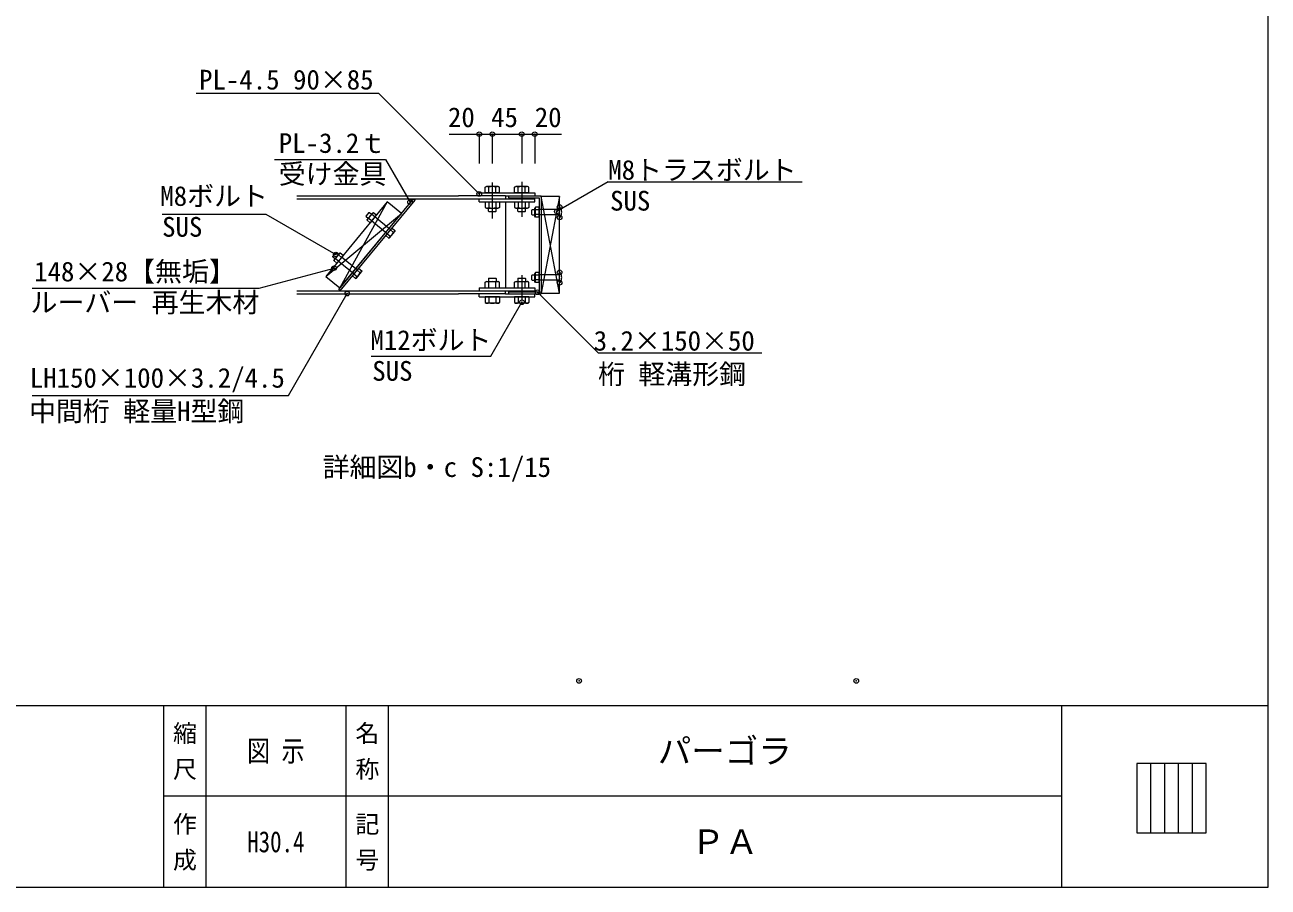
# Model space of a CAD drawing. Units: millimetres, scale not verified, with parts at other scales. Extents: x 187 to 5663, y 265 to 3998.
# Drawn here: x 2972 to 5663, y 265 to 2131 of the extents above; entities that cross this region are included whole.
import ezdxf
from ezdxf.enums import TextEntityAlignment as Align

# ---------------------------------------------------------------- set-up
doc = ezdxf.new("R2010")
doc.units = ezdxf.units.MM
doc.header["$LTSCALE"] = 20
doc.header["$PDMODE"] = 32
doc.header["$PDSIZE"] = 10
for name, color, linetype, lineweight in [('0_2', 7, 'Continuous', 13), ('_0-0_', 7, 'Continuous', 13), ('寸法', 1, 'Continuous', 13), ('本体', 7, 'Continuous', 13)]:
    doc.layers.add(name, color=color, linetype=linetype, lineweight=lineweight)
doc.styles.add('@ＭＳ ゴシック', font='')
doc.styles.add('ＭＳ ゴシック', font='')
doc.styles.get('@ＭＳ ゴシック').set_extended_font_data('@MS Gothic')
doc.styles.get('ＭＳ ゴシック').set_extended_font_data('MS Gothic')

msp = doc.modelspace()

# ---------------------------------------------------------------- linework, layer by layer
at = {"layer": '0_2'}
msp.add_line((5215.78, 461.2), (3271.88, 461.2), dxfattribs=at)
at = {"layer": '_0-0_', "color": 6}
msp.add_line((187.2, 657.78), (5663.46, 657.78), dxfattribs=at)
at = {"layer": '_0-0_'}
for p, q in [((3271.88, 657.78), (3271.88, 264.62)), ((3363.81, 657.78), (3363.81, 264.62)), ((3666.76, 657.78), (3666.76, 264.85)), ((3758.68, 657.78), (3758.68, 264.62)), ((5215.78, 657.78), (5215.78, 264.62))]:
    msp.add_line(p, q, dxfattribs=at)
at = {"layer": '_0-0_', "color": 6}
msp.add_lwpolyline([(5663.46, 3888.25), (187.2, 3888.25), (187.2, 264.62), (5663.46, 264.62)], close=True, dxfattribs=at)
at = {"layer": '寸法'}
for p, q in [((3342.76, 1983.68), (3737.29, 1983.68)), ((3737.29, 1983.68), (3955.56, 1765.4)), ((3890.6, 1894.7), (3983.9, 1894.7)), ((3955.62, 1894.7), (3955.62, 1831.07)), ((3983.9, 1894.7), (3983.9, 1831.07)), ((3983.9, 1894.7), (4047.53, 1894.7)), ((4047.53, 1894.7), (4047.53, 1831.07)), ((4047.53, 1894.7), (4133.54, 1894.7)), ((4075.81, 1894.7), (4075.81, 1831.07)), ((3512.18, 1840.07), (3752.4, 1840.07)), ((3752.4, 1840.07), (3805.8, 1747.58)), ((4234.9, 1791.38), (4123.84, 1727.25)), ((4234.9, 1791.38), (4654.4, 1791.38)), ((3268.92, 1721.48), (3493.89, 1721.48)), ((3493.89, 1721.48), (3645.09, 1634.18)), ((3478.91, 1561.03), (3641.34, 1604.56)), ((2988.09, 1561.03), (3478.91, 1561.03)), ((3542.42, 1329.17), (3669.68, 1549.58)), ((4212.81, 1421.47), (4081.81, 1552.48)), ((3980.52, 1413.82), (4048.12, 1530.9)), ((3721.35, 1413.82), (3980.52, 1413.82)), ((4212.81, 1421.47), (4567.07, 1421.47)), ((2987.74, 1329.17), (3542.42, 1329.17))]:
    msp.add_line(p, q, dxfattribs=at)
for p in [(3955.62, 1894.7), (4075.81, 1894.7), (4171.76, 711.02), (4771.76, 711.02)]:
    msp.add_point(p, dxfattribs=at)
at = {"layer": '本体'}
for p, q in [((3968.39, 1779.97), (3971.18, 1781.58)), ((3968.39, 1767.44), (3968.39, 1779.97)), ((3996.63, 1781.58), (3971.18, 1781.58)), ((3976.15, 1767.44), (3976.15, 1779.97)), ((3983.9, 1790.37), (3983.9, 1711.88)), ((3991.66, 1767.44), (3991.66, 1779.97)), ((3999.42, 1779.97), (3996.63, 1781.58)), ((3999.42, 1767.44), (3999.42, 1779.97)), ((4032.02, 1779.97), (4034.81, 1781.58)), ((4032.02, 1767.44), (4032.02, 1779.97)), ((4060.26, 1781.58), (4034.81, 1781.58)), ((4039.78, 1767.44), (4039.78, 1779.97)), ((4047.53, 1791.24), (4047.53, 1715.64)), ((4055.29, 1767.44), (4055.29, 1779.97)), ((4063.05, 1779.97), (4060.26, 1781.58)), ((4063.05, 1767.44), (4063.05, 1779.97)), ((3560.42, 1761.08), (3910.38, 1761.08)), ((3560.42, 1754.71), (4012.18, 1754.71)), ((3651.29, 1558.22), (3813.06, 1754.71)), ((3654.78, 1555.34), (3816.55, 1751.84)), ((3813.06, 1754.71), (3816.55, 1751.84)), ((4012.18, 1761.08), (3910.38, 1761.08)), ((3955.62, 1767.44), (3955.62, 1761.08)), ((3955.62, 1767.44), (4075.81, 1767.44)), ((3955.62, 1748.35), (3955.62, 1754.71)), ((3999.42, 1767.44), (3968.39, 1767.44)), ((4012.18, 1761.08), (4012.18, 1754.71)), ((4012.18, 1761.08), (4019.25, 1761.08)), ((4012.18, 1754.71), (4075.81, 1754.71)), ((4019.25, 1761.08), (4089.95, 1761.08)), ((4019.25, 1761.08), (4019.25, 1756.55)), ((4019.25, 1756.55), (4085.43, 1756.55)), ((4026.32, 1756.55), (4026.32, 1754.71)), ((4063.05, 1767.44), (4032.02, 1767.44)), ((4068.74, 1756.55), (4068.74, 1754.71)), ((4075.81, 1767.44), (4075.81, 1761.08)), ((4075.81, 1748.35), (4075.81, 1754.71)), ((4085.43, 1756.55), (4085.43, 1553.5)), ((4089.95, 1761.08), (4089.95, 1548.98)), ((4129.55, 1759.66), (4089.95, 1759.66)), ((4089.95, 1759.66), (4089.95, 1550.39)), ((4129.55, 1550.39), (4089.95, 1759.66)), ((4129.55, 1759.66), (4089.95, 1550.39)), ((4129.55, 1550.39), (4129.55, 1759.66)), ((3756.57, 1748.39), (3623.56, 1586.83)), ((3623.56, 1586.83), (3787.13, 1723.23)), ((3756.57, 1748.39), (3654.12, 1561.66)), ((3654.12, 1561.66), (3787.13, 1723.23)), ((3716.42, 1725.21), (3710.5, 1718.02)), ((3724.53, 1723.94), (3713.3, 1710.29)), ((3716.42, 1725.21), (3717.82, 1725.34)), ((3717.82, 1725.34), (3722.51, 1721.48)), ((3726.45, 1724.66), (3724.53, 1723.94)), ((3732.76, 1719.47), (3726.45, 1724.66)), ((3787.13, 1723.23), (3756.57, 1748.39)), ((3955.62, 1748.35), (4075.81, 1748.35)), ((3968.39, 1748.35), (3999.42, 1748.35)), ((3968.39, 1748.35), (3968.39, 1735.82)), ((3968.39, 1735.82), (3971.18, 1734.21)), ((3971.18, 1734.21), (3996.63, 1734.21)), ((3975.42, 1728.14), (3975.42, 1734.21)), ((3976.42, 1727.14), (3975.42, 1728.14)), ((3976.15, 1748.35), (3976.15, 1735.82)), ((3976.42, 1727.14), (3991.39, 1727.14)), ((3992.39, 1728.14), (3991.39, 1727.14)), ((3991.66, 1748.35), (3991.66, 1735.82)), ((3992.39, 1728.14), (3992.39, 1734.21)), ((3999.42, 1735.82), (3996.63, 1734.21)), ((3999.42, 1748.35), (3999.42, 1735.82)), ((4012.18, 1748.35), (4012.18, 1561.7)), ((4032.02, 1748.35), (4063.05, 1748.35)), ((4032.02, 1748.35), (4032.02, 1735.82)), ((4032.02, 1735.82), (4034.81, 1734.21)), ((4034.81, 1734.21), (4060.26, 1734.21)), ((4039.05, 1728.14), (4039.05, 1734.21)), ((4040.05, 1727.14), (4039.05, 1728.14)), ((4039.78, 1748.35), (4039.78, 1735.82)), ((4040.05, 1727.14), (4055.02, 1727.14)), ((4056.02, 1728.14), (4055.02, 1727.14)), ((4055.29, 1748.35), (4055.29, 1735.82)), ((4056.02, 1728.14), (4056.02, 1734.21)), ((4063.05, 1735.82), (4060.26, 1734.21)), ((4063.05, 1748.35), (4063.05, 1735.82)), ((4070.17, 1731.38), (4069.17, 1730.38)), ((4069.17, 1721.07), (4069.17, 1730.38)), ((4070.17, 1731.38), (4076.24, 1731.38)), ((4077.26, 1736.34), (4076.24, 1734.56)), ((4076.24, 1716.89), (4076.24, 1734.56)), ((4085.43, 1736.34), (4077.26, 1736.34)), ((4085.43, 1731.03), (4077.26, 1731.03)), ((4129.55, 1731.38), (4083.59, 1731.38)), ((4085.43, 1715.11), (4085.43, 1736.34)), ((4130.33, 1736.87), (4129.55, 1737.04)), ((4129.55, 1714.42), (4129.55, 1737.04)), ((4131.09, 1736.36), (4130.33, 1736.87)), ((4131.81, 1735.52), (4131.09, 1736.36)), ((4132.45, 1734.39), (4131.81, 1735.52)), ((4133.01, 1733), (4132.45, 1734.39)), ((4133.46, 1731.38), (4133.01, 1733)), ((4133.8, 1729.6), (4133.46, 1731.38)), ((4134, 1727.69), (4133.8, 1729.6)), ((4133.8, 1721.86), (4134, 1723.76)), ((4134.07, 1725.73), (4134, 1727.69)), ((4134, 1723.76), (4134.07, 1725.73)), ((3710.63, 1716.61), (3710.5, 1718.02)), ((3710.63, 1716.61), (3715.32, 1712.75)), ((3712.96, 1708.27), (3713.3, 1710.29)), ((3719.27, 1703.08), (3712.96, 1708.27)), ((3722.64, 1707.18), (3716.33, 1712.37)), ((3732.76, 1719.47), (3719.27, 1703.08)), ((3756.48, 1678.87), (3722.42, 1706.91)), ((3729.38, 1715.37), (3723.08, 1720.56)), ((3763.67, 1687.6), (3729.61, 1715.64)), ((4069.17, 1721.07), (4070.17, 1720.07)), ((4070.17, 1720.07), (4076.24, 1720.07)), ((4077.26, 1715.11), (4076.24, 1716.89)), ((4085.43, 1720.42), (4077.26, 1720.42)), ((4085.43, 1715.11), (4077.26, 1715.11)), ((4129.55, 1720.07), (4083.59, 1720.07)), ((4129.55, 1714.42), (4130.33, 1714.59)), ((4130.33, 1714.59), (4131.09, 1715.1)), ((4131.09, 1715.1), (4131.81, 1715.93)), ((4131.81, 1715.93), (4132.45, 1717.06)), ((4132.45, 1717.06), (4133.01, 1718.46)), ((4133.01, 1718.46), (4133.46, 1720.07)), ((4133.46, 1720.07), (4133.8, 1721.86)), ((3753.33, 1675.04), (3766.82, 1691.43)), ((3753.33, 1675.04), (3759.63, 1669.85)), ((3756.7, 1679.14), (3763, 1673.95)), ((3759.63, 1669.85), (3761.55, 1670.57)), ((3761.55, 1670.57), (3772.78, 1684.22)), ((3763.44, 1687.33), (3769.75, 1682.14)), ((3766.82, 1691.43), (3773.12, 1686.24)), ((3773.12, 1686.24), (3772.78, 1684.22)), ((3644.52, 1637.87), (3638.6, 1630.68)), ((3638.74, 1629.28), (3638.6, 1630.68)), ((3638.74, 1629.28), (3643.42, 1625.42)), ((3641.06, 1620.94), (3641.4, 1622.96)), ((3647.37, 1615.75), (3641.06, 1620.94)), ((3652.64, 1636.61), (3641.4, 1622.96)), ((3650.74, 1619.85), (3644.44, 1625.04)), ((3644.52, 1637.87), (3645.93, 1638.01)), ((3645.93, 1638.01), (3650.61, 1634.15)), ((3660.86, 1632.14), (3647.37, 1615.75)), ((3684.58, 1591.54), (3650.52, 1619.58)), ((3657.49, 1628.04), (3651.18, 1633.23)), ((3654.56, 1637.33), (3652.64, 1636.61)), ((3660.86, 1632.14), (3654.56, 1637.33)), ((3691.77, 1600.27), (3657.71, 1628.31)), ((3681.43, 1587.71), (3694.92, 1604.1)), ((3684.8, 1591.81), (3691.11, 1586.62)), ((3689.65, 1583.24), (3700.89, 1596.88)), ((3691.55, 1600), (3697.85, 1594.81)), ((3694.92, 1604.1), (3701.22, 1598.91)), ((3701.22, 1598.91), (3700.89, 1596.88)), ((4047.53, 1589.39), (4047.53, 1534.9)), ((4070.17, 1589.98), (4069.17, 1588.98)), ((4069.17, 1579.67), (4069.17, 1588.98)), ((4070.17, 1589.98), (4076.24, 1589.98)), ((4077.26, 1594.94), (4076.24, 1593.16)), ((4076.24, 1575.49), (4076.24, 1593.16)), ((4085.43, 1594.94), (4077.26, 1594.94)), ((4085.43, 1589.63), (4077.26, 1589.63)), ((4129.55, 1589.98), (4083.59, 1589.98)), ((4085.43, 1573.71), (4085.43, 1594.94)), ((4130.33, 1595.47), (4129.55, 1595.64)), ((4129.55, 1573.02), (4129.55, 1595.64)), ((4131.09, 1594.96), (4130.33, 1595.47)), ((4131.81, 1594.12), (4131.09, 1594.96)), ((4132.45, 1592.99), (4131.81, 1594.12)), ((4133.01, 1591.6), (4132.45, 1592.99)), ((4133.46, 1589.98), (4133.01, 1591.6)), ((4133.8, 1588.2), (4133.46, 1589.98)), ((4134, 1586.29), (4133.8, 1588.2)), ((3623.56, 1586.83), (3654.12, 1561.66)), ((3681.43, 1587.71), (3687.73, 1582.52)), ((3687.73, 1582.52), (3689.65, 1583.24)), ((3955.62, 1561.7), (3955.62, 1555.34)), ((3955.62, 1561.7), (4075.81, 1561.7)), ((3968.39, 1574.24), (3971.18, 1575.84)), ((3968.39, 1561.7), (3968.39, 1574.24)), ((3968.39, 1561.7), (3999.42, 1561.7)), ((3971.18, 1575.84), (3996.63, 1575.84)), ((3976.42, 1582.91), (3975.42, 1581.91)), ((3975.42, 1581.91), (3975.42, 1575.84)), ((3976.15, 1561.7), (3976.15, 1574.24)), ((3976.42, 1582.91), (3991.39, 1582.91)), ((3992.39, 1581.91), (3991.39, 1582.91)), ((3991.66, 1561.7), (3991.66, 1574.24)), ((3992.39, 1581.91), (3992.39, 1575.84)), ((3999.42, 1574.24), (3996.63, 1575.84)), ((3999.42, 1561.7), (3999.42, 1574.24)), ((4032.02, 1574.24), (4034.81, 1575.84)), ((4032.02, 1561.7), (4032.02, 1574.24)), ((4032.02, 1561.7), (4063.05, 1561.7)), ((4034.81, 1575.84), (4060.26, 1575.84)), ((4040.05, 1582.91), (4039.05, 1581.91)), ((4039.05, 1581.91), (4039.05, 1575.84)), ((4039.78, 1561.7), (4039.78, 1574.24)), ((4040.05, 1582.91), (4055.02, 1582.91)), ((4056.02, 1581.91), (4055.02, 1582.91)), ((4055.29, 1561.7), (4055.29, 1574.24)), ((4056.02, 1581.91), (4056.02, 1575.84)), ((4063.05, 1574.24), (4060.26, 1575.84)), ((4063.05, 1561.7), (4063.05, 1574.24)), ((4069.17, 1579.67), (4070.17, 1578.67)), ((4070.17, 1578.67), (4076.24, 1578.67)), ((4075.81, 1561.7), (4075.81, 1555.34)), ((4077.26, 1573.71), (4076.24, 1575.49)), ((4085.43, 1579.02), (4077.26, 1579.02)), ((4085.43, 1573.71), (4077.26, 1573.71)), ((4129.55, 1578.67), (4083.59, 1578.67)), ((4129.55, 1573.02), (4130.33, 1573.19)), ((4130.33, 1573.19), (4131.09, 1573.7)), ((4131.09, 1573.7), (4131.81, 1574.53)), ((4131.81, 1574.53), (4132.45, 1575.66)), ((4132.45, 1575.66), (4133.01, 1577.06)), ((4133.01, 1577.06), (4133.46, 1578.67)), ((4133.46, 1578.67), (4133.8, 1580.46)), ((4133.8, 1580.46), (4134, 1582.36)), ((4134.07, 1584.33), (4134, 1586.29)), ((4134, 1582.36), (4134.07, 1584.33)), ((3560.42, 1555.34), (4012.18, 1555.34)), ((3560.42, 1548.98), (3910.38, 1548.98)), ((3651.29, 1558.22), (3654.78, 1555.34)), ((4012.18, 1548.98), (3910.38, 1548.98)), ((3955.62, 1542.61), (3955.62, 1548.98)), ((3955.62, 1542.61), (4075.81, 1542.61)), ((3999.42, 1542.61), (3968.39, 1542.61)), ((3968.39, 1542.61), (3968.39, 1530.08)), ((3976.15, 1542.61), (3976.15, 1530.08)), ((3991.66, 1542.61), (3991.66, 1530.08)), ((3999.42, 1542.61), (3999.42, 1530.08)), ((4012.18, 1548.98), (4012.18, 1555.34)), ((4012.18, 1555.34), (4075.81, 1555.34)), ((4012.18, 1548.98), (4019.25, 1548.98)), ((4019.25, 1553.5), (4019.25, 1548.98)), ((4019.25, 1553.5), (4085.43, 1553.5)), ((4019.25, 1548.98), (4089.95, 1548.98)), ((4026.32, 1555.34), (4026.32, 1553.5)), ((4063.05, 1542.61), (4032.02, 1542.61)), ((4032.02, 1542.61), (4032.02, 1530.08)), ((4039.78, 1542.61), (4039.78, 1530.08)), ((4055.29, 1542.61), (4055.29, 1530.08)), ((4063.05, 1542.61), (4063.05, 1530.08)), ((4068.74, 1555.34), (4068.74, 1553.5)), ((4075.81, 1542.61), (4075.81, 1548.98)), ((4089.95, 1550.39), (4129.55, 1550.39)), ((3968.39, 1530.08), (3971.18, 1528.47)), ((3996.63, 1528.47), (3971.18, 1528.47)), ((3999.42, 1530.08), (3996.63, 1528.47)), ((4032.02, 1530.08), (4034.81, 1528.47)), ((4060.26, 1528.47), (4034.81, 1528.47)), ((4063.05, 1530.08), (4060.26, 1528.47)), ((5409.02, 532.32), (5409.02, 382.32)), ((5439.02, 532.32), (5439.02, 382.32)), ((5469.02, 532.32), (5469.02, 382.32)), ((5499.02, 532.32), (5499.02, 382.32))]:
    msp.add_line(p, q, dxfattribs=at)
msp.add_lwpolyline([(5379.02, 532.32), (5379.02, 382.32), (5529.02, 382.32), (5529.02, 532.32)], close=True, dxfattribs=at)
for centre, radius, start, end in [((3972.27, 1774.31), 6.87, 55.61587, 124.38413), ((3983.9, 1755.51), 25.67, 72.41211, 107.58789), ((3995.54, 1774.31), 6.87, 55.61587, 124.38413), ((4035.9, 1774.31), 6.87, 55.61587, 124.38413), ((4047.53, 1755.51), 25.67, 72.41211, 107.58789), ((4059.17, 1774.31), 6.87, 55.61587, 124.38413), ((3727.76, 1720.15), 4.7, 106.15275, 174.92106), ((3972.27, 1741.49), 6.87, 235.61587, 304.38413), ((3983.9, 1760.29), 25.67, 252.41211, 287.58789), ((3995.54, 1741.49), 6.87, 235.61587, 304.38413), ((4035.9, 1741.49), 6.87, 235.61587, 304.38413), ((4047.53, 1760.29), 25.67, 252.41211, 287.58789), ((4059.17, 1741.49), 6.87, 235.61587, 304.38413), ((4081.14, 1733.69), 4.7, 145.61586, 214.38414), ((4094, 1725.73), 17.56, 162.4121, 197.5879), ((3717.64, 1707.86), 4.7, 106.15276, 174.92104), ((3732.63, 1705.83), 17.56, 122.949, 158.1248), ((4081.14, 1717.77), 4.7, 145.61584, 214.38415), ((3758.32, 1674.36), 4.7, 286.15275, 354.92106), ((3753.45, 1688.69), 17.56, 302.949, 338.1248), ((3768.44, 1686.65), 4.7, 286.15276, 354.92104), ((3645.74, 1620.52), 4.7, 106.15276, 174.92104), ((3660.73, 1618.49), 17.56, 122.949, 158.1248), ((3655.86, 1632.81), 4.7, 106.15275, 174.92106), ((3681.55, 1601.35), 17.56, 302.949, 338.1248), ((3696.54, 1599.32), 4.7, 286.15276, 354.92104), ((4081.14, 1592.29), 4.7, 145.61586, 214.38414), ((4094, 1584.33), 17.56, 162.4121, 197.5879), ((3686.43, 1587.03), 4.7, 286.15275, 354.92106), ((3972.27, 1568.57), 6.87, 55.61587, 124.38413), ((3983.9, 1549.77), 25.67, 72.41211, 107.58789), ((3995.54, 1568.57), 6.87, 55.61587, 124.38413), ((4035.9, 1568.57), 6.87, 55.61587, 124.38413), ((4047.53, 1549.77), 25.67, 72.41211, 107.58789), ((4059.17, 1568.57), 6.87, 55.61587, 124.38413), ((4081.14, 1576.37), 4.7, 145.61584, 214.38415), ((3972.27, 1535.75), 6.87, 235.61587, 304.38413), ((3983.9, 1554.55), 25.67, 252.41211, 287.58789), ((3995.54, 1535.75), 6.87, 235.61587, 304.38413), ((4035.9, 1535.75), 6.87, 235.61587, 304.38413), ((4047.53, 1554.55), 25.67, 252.41211, 287.58789), ((4059.17, 1535.75), 6.87, 235.61587, 304.38413)]:
    msp.add_arc(centre, radius, start, end, dxfattribs=at)
for p in [(3983.9, 1894.7), (4047.53, 1894.7), (3805.8, 1747.58), (3955.56, 1765.4), (4123.84, 1727.25), (4129.55, 1737.04), (4129.55, 1714.42), (3645.09, 1634.18), (3641.34, 1604.56), (4129.55, 1595.64), (4129.55, 1573.02), (3669.68, 1549.58), (4048.12, 1530.9), (4081.81, 1552.48)]:
    msp.add_point(p, dxfattribs=at)

# ---------------------------------------------------------------- texts
at = {"layer": '_0-0_', "style": '@ＭＳ ゴシック'}
for s, p in [(' 縮 尺 ', (3317.84, 559.49)), ('名 称', (3712.72, 559.49)), ('作 成', (3317.84, 362.91)), ('記 号', (3712.72, 362.91))]:
    msp.add_text(s, height=37.98, rotation=270, dxfattribs=at).set_placement(p, align=Align.MIDDLE_CENTER)
at = {"layer": '_0-0_', "style": 'ＭＳ ゴシック'}
for s, p in [('パーゴラ', (4487.23, 559.49)), ('ＰＡ', (4487.23, 362.91))]:
    msp.add_text(s, height=53.17, dxfattribs=at).set_placement(p, align=Align.MIDDLE_CENTER)
at = {"layer": '_0-0_', "style": 'ＭＳ ゴシック', "width": 0.8}
for s, p in [('図 示', (3515.28, 559.49)), ('H30.4', (3515.28, 362.91))]:
    msp.add_text(s, height=45.57, dxfattribs=at).set_placement(p, align=Align.MIDDLE_CENTER)
at = {"layer": '寸法', "color": 3, "style": 'ＭＳ ゴシック'}
for s, p in [('PL-4.5 90×85', (3349.08, 1978.52)), ('20', (3887.84, 1897.11)), ('45', (3981.25, 1897.11)), ('20', (4075.81, 1897.11)), ('PL-3.2ｔ', (3521.56, 1841.29)), ('受け金具', (3521.56, 1774.49)), ('M8トラスボルト', (4234.9, 1783.19)), ('M8ボルト', (3265.13, 1726.65)), ('SUS', (4238.84, 1716.39)), ('SUS', (3269.07, 1659.85)), ('148×28【無垢】', (2992.03, 1563.13)), ('ルーバー 再生木材', (2984.19, 1496.33)), ('M12ボルト', (3720.02, 1414.83)), ('3.2×150×50', (4203.36, 1413.28)), ('SUS', (3723.96, 1348.03)), ('桁 軽溝形鋼', (4212.81, 1341.03)), ('LH150×100×3.2/4.5', (2982.65, 1333.05)), ('中間桁 軽量H型鋼', (2981, 1260.8)), ('詳細図b・c S:1/15', (3616.47, 1139.74))]:
    msp.add_text(s, height=42.72, dxfattribs=at).set_placement(p, align=Align.BOTTOM_LEFT)

doc.saveas('drawing.dxf')
